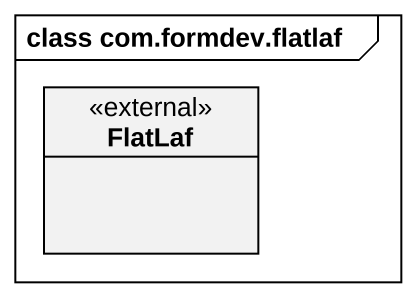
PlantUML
@startuml
mainframe class com.formdev.flatlaf
hide circle
hide empty members
class FlatLaf <<external>>
@enduml
